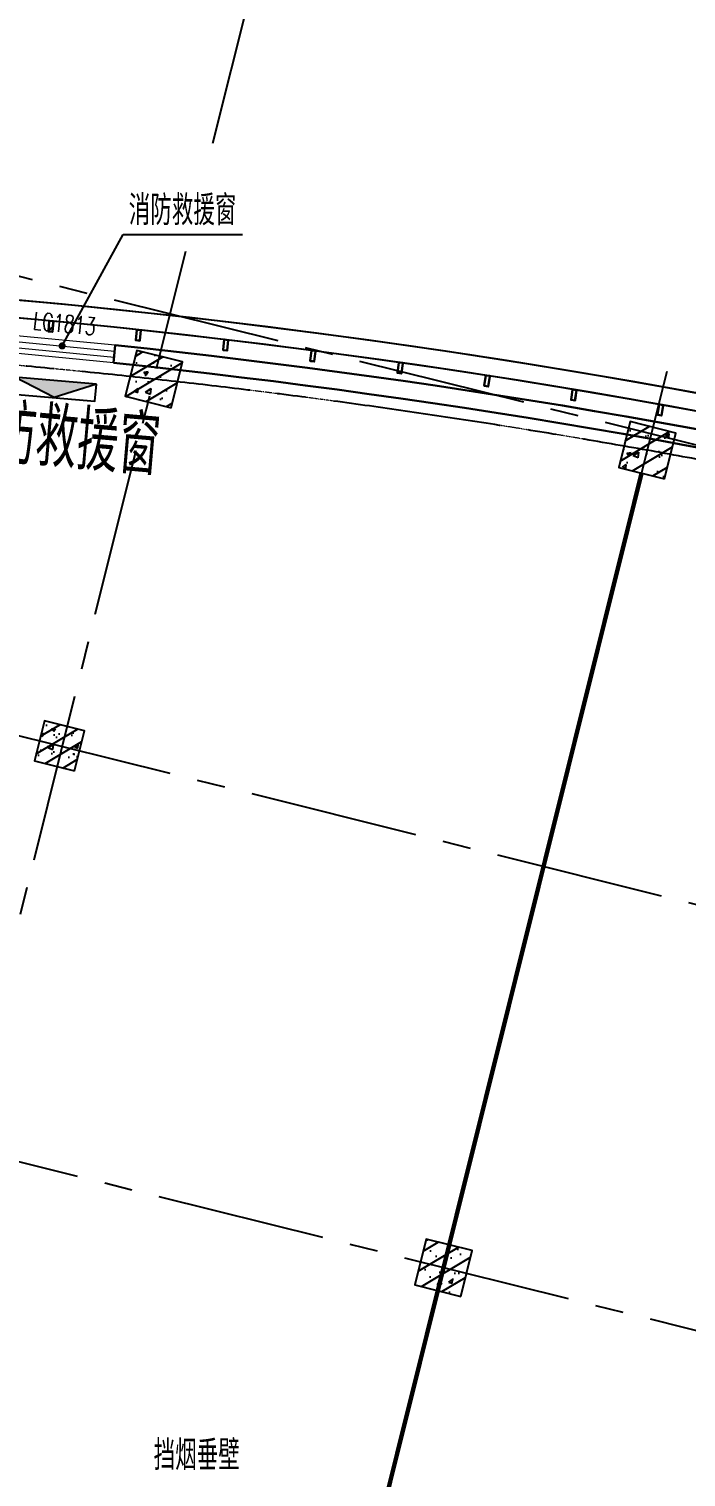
# Model space of a CAD drawing. Extents: x 138868 to 1251000, y -188972 to 132579.
# Drawn here: x 929826 to 940955, y 88438 to 112960 of the extents above; entities that cross this region are included whole.
import ezdxf
from ezdxf.enums import TextEntityAlignment as Align

# ---------------------------------------------------------------- set-up
doc = ezdxf.new("R2010")
doc.units = 0
doc.linetypes.add('CENTER2', pattern=[28.575000000000003, 19.05, -3.175, 3.175, -3.175])
doc.linetypes.add('DASHDOT', pattern=[1, 0.5, -0.25, 0, -0.25])
doc.layers.get('0').update_dxf_attribs({"color": 8})
doc.layers.get('Defpoints').update_dxf_attribs({"color": 8})
for name, color, linetype in [('#幕墙线-平面', 8, 'Continuous'), ('#文字', 8, 'Continuous'), ('#标注', 8, 'Continuous'), ('#结构边线+内凹外凸边线', 8, 'Continuous'), ('#轴线', 8, 'CENTER2'), ('COLUMN', 8, 'Continuous'), ('dim', 8, 'Continuous'), ('DIM_LEAD', 8, 'Continuous'), ('WINDOW_TEXT', 8, 'Continuous'), ('建-填充', 8, 'Continuous'), ('救援窗', 8, 'Continuous'), ('数据中心轮廓线', 8, 'Continuous')]:
    doc.layers.add(name, color=color, linetype=linetype)
for name, color, linetype, lineweight in [('A-WALL', 8, 'Continuous', 50), ('DOTE', 8, 'DASHDOT', 5), ('PUB_TEXT', 8, 'Continuous', 5), ('WALL', 8, 'Continuous', 30), ('WINDOW', 8, 'Continuous', 13)]:
    doc.layers.add(name, color=color, linetype=linetype, lineweight=lineweight)
doc.styles.add('_TCH_DIM', font='SIMPLEX', dxfattribs={"bigfont": 'GBCBIG'})
doc.styles.add('_TCH_WINDOW', font='SIMPLEX', dxfattribs={"height": 3.5, "bigfont": 'GBCBIG'})
doc.styles.add('JHZX', font='jrs.shx', dxfattribs={"width": 0.6, "bigfont": 'jhz.shx'})
doc.styles.add('图纸文字', font='txt.shx', dxfattribs={"width": 0.5, "bigfont": 'HZTXT.shx'})
doc.dimstyles.new('JZBZ-300', dxfattribs={"dimscale": 300, "dimtxt": 3, "dimasz": 1.5, "dimexe": 1, "dimexo": 1, "dimgap": 0.5, "dimtad": 1, "dimdec": 0, "dimdsep": 46, "dimtxsty": 'JHZX', "dimblk1": 'ARCHTICK', "dimblk2": 'ARCHTICK', "dimsah": 1, "dimcen": 0, "dimclrd": 1, "dimclre": 1, "dimclrt": 2, "dimadec": 1, "dimazin": 2, "dimtfac": 1, "dimtdec": 0, "dimtix": 1, "dimtmove": 0, "dimatfit": 3, "dimfxl": 1, "dimtolj": 1, "dimlwd": -1, "dimlwe": -1, "dimarcsym": 1})

# ---------------------------------------------------------------- blocks, each defined once
blk = doc.blocks.new('_FZH')
at = {"layer": '建-填充', "ltscale": 300}
h = blk.add_hatch(dxfattribs=at)
h.set_pattern_fill('钢筋混凝土', color=256, scale=0.1249999999999999, angle=-90.00000000000001)
h.set_pattern_definition([(315, (-0.5000000000000284, 0.5), (0.2209708691207961, 0.2209708691207959), []), (320, (-0.5000000000000284, 0.5), (-0.07844016872824407, -0.8965752282509413), [0.09374999999999993, -1.031249999999999]), (265, (-0.5000000000000284, 0.5), (0.9402401671250143, 0.1734391670162496), [0.07499999999999994, -0.8249999999999994]), (10.45139999999998, (-0.5065366750000067, 0.4252853999999786), (0.8617994275761914, -0.7231367271425267), [0.07967523749999997, -0.8764276399999996]), (316.1842, (-0.2500000000000284, 0.5), (-0.2068987679112728, -1.334051310782055), [0.1406249999999999, -1.546874999999999]), (6.635599999999983, (-0.2672416337500465, 0.3888290687499705), (1.217647338625552, -1.168328381935879), [0.1195128599999999, -1.314641249999999]), (261.1841999999999, (-0.2500000000000284, 0.5), (1.217648251156655, -1.168327431417034), [0.1124999999999999, -1.237499999999999]), (291, (-0.3125000000000284, 0.375), (-0.5032736133316734, -0.7461338151480765), [0.09374999999999993, -1.031249999999999]), (236, (-0.3125000000000284, 0.375), (0.9064375563085658, -0.3041441649019772), [0.07499999999999994, -0.8249999999999994]), (341.4514, (-0.3544395075000182, 0.3128222087499921), (0.4031631208874401, -1.050278285726862), [0.07967523749999997, -0.8764276399999996]), (307.5, (-0.5000000000000284, 0.5), (0.4161173172891392, -0.01519981914661343), [0, -0.8149999999999995, 0, -0.8374999999999995, 0, -0.8281249999999994]), (277.5, (-0.5000000000000284, 0.5), (0.49301463985295, -0.3288369218026856), [0, -0.4774999999999997, 0, -0.7962499999999995, 0, -0.3156249999999998]), (237.5, (-0.5000000000000284, 0.7787500000000023), (-0.02819358966797485, -0.6672780452155109), [0, -0.3124999999999999, 0, -0.9749999999999995, 0, -1.293749999999999]), (227.5, (-0.5000000000000284, 0.9037500000000023), (0.1251312279153969, -0.7289827116779823), [0, -0.4062499999999997, 0, -0.6474999999999995, 0, -0.9187499999999994])])
h.paths.add_polyline_path([(-0.5000000000000284, 0.5), (-0.5000000000000284, -0.5), (0.4999999999999716, -0.5), (0.4999999999999716, 0.5)])
at = {"layer": '#结构边线+内凹外凸边线'}
blk.add_lwpolyline([(-0.5000000000000284, -0.5), (0.4999999999999716, -0.5), (0.4999999999999716, 0.5), (-0.5000000000000284, 0.5)], close=True, dxfattribs=at)
blk = doc.blocks.new('$WINLIB2D$00000001')
for points in [[(-0.4999999999999964, 0.5000000000000142), (-0.4999999999999964, -0.4999999999999858)], [(-0.4999999999999964, 0.5000000000000142), (0.5000000000000036, 0.5000000000000142)], [(0.5000000000000036, -0.4999999999999858), (0.5000000000000036, 0.5000000000000142)], [(0.5000000000000036, 0.1666666666666714), (-0.4999999999999964, 0.1666666666666714)], [(0.5000000000000036, -0.1666666666666572), (-0.4999999999999964, -0.1666666666666572)], [(-0.4999999999999964, -0.4999999999999858), (0.5000000000000036, -0.4999999999999858)]]:
    blk.add_lwpolyline(points)
blk = doc.blocks.new('A$C6e55dde9')
at = {"layer": '救援窗'}
h = blk.add_hatch(color=256, dxfattribs=at)
edge = h.paths.add_edge_path()
edge.add_arc((-838.8111760434695, -143.3865258190199), 838.811176043564, 350.47785121665, 360.0000000000175)
edge.add_arc((838.8111760437023, -143.3865258189617), 838.8111760435627, 179.9999999999825, 189.52214878335)
edge.add_line((11.55737061565742, -282.1501033917884), (692.9326290938072, 0))
edge.add_line((692.9326290939935, 5.820766091346741e-11), (-692.9326290938072, 5.820766091346741e-11))
edge.add_line((-692.9326290939935, 0), (-11.55737061584352, -282.1501033917884))
edge = h.paths.add_edge_path()
edge.add_line((-11.55737061565742, -282.1501033917302), (9.313261273291573e-11, -286.7730516374926))
edge.add_line((2.328306436538696e-10, -286.7730516374577), (11.55737061598338, -282.1501033916953))
edge.add_arc((838.8111760437023, -143.3865258189617), 838.811176043564, 179.9999999999825, 189.52214878335, ccw=False)
edge.add_arc((-838.8111760434695, -143.3865258190199), 838.8111760435627, -9.52214878335002, 1.750777300912887e-11, ccw=False)
blk.add_lwpolyline([(692.9326290939935, 5.820766091346741e-11), (-692.9326290939935, 0), (-692.9326290937606, -286.7730516374577), (692.9326290935278, -286.7730516375159)], close=True, dxfattribs=at)
blk.add_lwpolyline([(692.9326290939935, 5.820766091346741e-11), (2.328306436538696e-10, -286.7730516374577), (-692.9326290939935, 0)], dxfattribs=at)
blk = doc.blocks.new('A$Cf5e5299f')
at = {"layer": '#标注', "ltscale": 300}
blk.add_blockref('A$C6e55dde9', (0, 0), dxfattribs=at)
at = {"layer": '#文字', "style": '图纸文字', "width": 0.7}
blk.add_text('消防救援窗', height=1000, dxfattribs=at).set_placement((-1646.082231758744, -1458.181618343457))
blk = doc.blocks.new('*U3166')
blk.add_line((-8.960830237663566e-17, -20), (0, 0))
blk.add_circle((0, -24), 4)
at = {"style": 'JHZX', "width": 0.75}
blk.add_attdef('AXES', text='', height=4, dxfattribs=at).set_placement((0, -24), align=Align.MIDDLE_CENTER)
blk = doc.blocks.new('_ARCHTICK')
at = {"color": 0, "linetype": 'ByBlock', "const_width": 0.15}
blk.add_lwpolyline([(-0.5, -0.5), (0.5, 0.5)], dxfattribs=at)
blk = doc.blocks.new('*D3321')
at = {"layer": '#标注', "ltscale": 300, "transparency": 16777216}
for p, q in [((856190.8966844945, 99692.36909648811), (854993.744198457, 101943.8854600338)), ((1008530.367629015, 79636.49725693116), (1010269.463448736, 81501.44919732175))]:
    blk.add_line(p, q, dxfattribs=at)
blk.add_arc((918301.9844985469, -17121.59754685307), 134550.0001244242, 46.99999999366509, 117.9999999999995, dxfattribs=at)
at = {"layer": 'Defpoints', "color": 0, "ltscale": 300, "transparency": 16777216}
for p in [(962846.5674255192, 109840.9271025278), (856331.73815333, 99427.48481863044), (1008325.768120972, 79417.09114646802), (918301.9844985469, -17121.59754685307)]:
    blk.add_point(p, dxfattribs=at)
at = {"layer": '#标注', "ltscale": 300, "transparency": 16777216, "xscale": 450, "yscale": 450, "zscale": 450}
for p, rotation in [((855134.5856672928, 101679.0011821761), 207.9999999999995), ((1010064.863940693, 81282.04308685866), 316.9999999936651)]:
    blk.add_blockref('_ARCHTICK', p, dxfattribs=dict(at, rotation=rotation))
at = {"layer": '#标注', "ltscale": 300, "transparency": 16777216, "insert": (935942.5994007356, 116872.1755902018), "char_height": 900, "attachment_point": 5, "rotation": 352.4999999968323, "style": 'JHZX'}
blk.add_mtext('\\A1;71°', dxfattribs=at)
blk = doc.blocks.new('*D3322')
at = {"layer": '#标注', "ltscale": 300, "transparency": 16777216}
for p, q in [((983851.1665590641, 97798.35182484554), (984520.0357641303, 98971.00437009812)), ((1008530.367629015, 79636.49725693121), (1009451.065416566, 80623.82475547062))]:
    blk.add_line(p, q, dxfattribs=at)
blk.add_arc((918301.984498547, -17121.59754685324), 133350.0001244263, 46.9999999936651, 60.29999991711377, dxfattribs=at)
at = {"layer": 'Defpoints', "color": 0, "ltscale": 300, "transparency": 16777216}
for p in [(983702.5289581575, 97537.76237072912), (1001435.684510989, 87142.54036943044), (1008325.768120972, 79417.09114646813), (918301.984498547, -17121.59754685324)]:
    blk.add_point(p, dxfattribs=at)
at = {"layer": '#标注', "ltscale": 300, "transparency": 16777216, "xscale": 450, "yscale": 450, "zscale": 450}
for p, rotation in [((984371.3981632235, 98710.41491598164), 150.2999999171138), ((1009246.465908523, 80404.41864500754), 316.9999999936651)]:
    blk.add_blockref('_ARCHTICK', p, dxfattribs=dict(at, rotation=rotation))
at = {"layer": '#标注', "ltscale": 300, "transparency": 16777216, "insert": (997696.3274677793, 90763.25235255435), "char_height": 900, "attachment_point": 5, "rotation": 323.6499999553894, "style": 'JHZX'}
blk.add_mtext('\\A1;13.3°', dxfattribs=at)
blk = doc.blocks.new('*D3323')
at = {"layer": '#标注', "ltscale": 300, "transparency": 16777216}
for p, q in [((950308.2513160052, 111248.5271582598), (950634.8458755462, 112558.4263906632)), ((983851.1665590642, 97798.35182484554), (984520.0357641302, 98971.00437009783))]:
    blk.add_line(p, q, dxfattribs=at)
blk.add_arc((918301.984498547, -17121.59754685313), 133350.0001244259, 60.29999991711373, 75.99999999999903, dxfattribs=at)
at = {"layer": 'Defpoints', "color": 0, "ltscale": 300, "transparency": 16777216}
for p in [(950235.6747473254, 110957.4384403771), (973530.7245299395, 104253.8893017246), (983702.5289581575, 97537.76237072906), (918301.984498547, -17121.59754685313)]:
    blk.add_point(p, dxfattribs=at)
at = {"layer": '#标注', "ltscale": 300, "transparency": 16777216, "xscale": 450, "yscale": 450, "zscale": 450}
for p, rotation in [((950562.2693068662, 112267.3376727804), 165.999999999999), ((984371.3981632236, 98710.41491598135), 330.2999999171137)]:
    blk.add_blockref('_ARCHTICK', p, dxfattribs=dict(at, rotation=rotation))
at = {"layer": '#标注', "ltscale": 300, "transparency": 16777216, "insert": (968155.2211414808, 107205.6212330961), "char_height": 900, "attachment_point": 5, "rotation": 338.14999995855635, "style": 'JHZX'}
blk.add_mtext('\\A1;15.7°', dxfattribs=at)
blk = doc.blocks.new('*D3324')
at = {"layer": '#标注', "ltscale": 300, "transparency": 16777216}
for p, q in [((918301.9844985479, 115178.402575583), (918301.9844985479, 116528.4025775726)), ((950308.251316005, 111248.5271582598), (950634.845875546, 112558.426390663))]:
    blk.add_line(p, q, dxfattribs=at)
blk.add_arc((918301.9844985468, -17121.59754685307), 133350.0001244257, 75.999999999999, 89.99999999999955, dxfattribs=at)
at = {"layer": 'Defpoints', "color": 0, "ltscale": 300, "transparency": 16777216}
for p in [(918301.9844985479, 114878.402575583), (939928.4105648552, 114463.0528831376), (950235.6747473251, 110957.4384403771), (918301.9844985468, -17121.59754685307)]:
    blk.add_point(p, dxfattribs=at)
at = {"layer": '#标注', "ltscale": 300, "transparency": 16777216, "xscale": 450, "yscale": 450, "zscale": 450}
for p, rotation in [((918301.9844985479, 116228.4025775727), 179.9999999999995), ((950562.2693068661, 112267.3376727802), 345.999999999999)]:
    blk.add_blockref('_ARCHTICK', p, dxfattribs=dict(at, rotation=rotation))
at = {"layer": '#标注', "ltscale": 300, "transparency": 16777216, "insert": (934626.3830628317, 115829.9595890001), "char_height": 900, "attachment_point": 5, "rotation": 352.9999999999993, "style": 'JHZX'}
blk.add_mtext('\\A1;14°', dxfattribs=at)
blk = doc.blocks.new('LZ')
at = {"layer": '#幕墙线-平面', "ltscale": 250}
for points in [[(-32.49999999988358, -9.730402962304652e-05, -0.414213562373095), (-40.00002245465294, 7.499880241084611), (-40.00051645992789, 172.4998802403279, -0.414213562373095), (-32.50053891458083, 179.9999026951264), (32.49946108506992, 180.0000973032147, -0.414213562373095), (39.99948353983928, 172.5001197580132), (39.9999775448814, 7.500119758740766, -0.4142135623730949), (32.49999999976717, 9.730400051921606e-05)], [(-32.50001796381548, 5.999902695941273, -0.4142135623730951), (-34.00002245488577, 7.499898204987403), (-34.00051645981148, 172.4998982042016, -0.4142135623730951), (-32.50052095076535, 173.9999026951555), (32.49947904876899, 174.0000973032147, -0.4142135623730951), (33.99948353983928, 172.5001017941977), (33.9999775448814, 7.500101794925286, -0.4142135623730951), (32.49998203583527, 6.000097303971415)]]:
    blk.add_lwpolyline(points, format="xyb", close=True, dxfattribs=at)

msp = doc.modelspace()

# ---------------------------------------------------------------- linework, layer by layer
at = {"layer": '#幕墙线-平面', "ltscale": 500}
msp.add_lwpolyline([(998285.7021367988, 80237.03399766423, 0.2860734634963688), (866144.3737756913, 97576.69969902467, 0.4324632496480859), (862392.3873621444, 86538.52766009257), (877125.2731387713, 58829.99946906487, 0.3897332674103929), (887336.5475836261, 55231.04394336417, -0.2739152575343032), (966866.7564053421, 44807.51845885115, 0.3893999561442285), (977654.2845651237, 45646.6890394357), (999058.200471947, 68599.57872991194, 0.4327152502695922)], format="xyb", close=True, dxfattribs=at)
msp.add_lwpolyline([(866144.3739002969, 97576.69966680114, 0.4324632496197469), (862392.3874869961, 86538.52762810932), (877125.2732638898, 58829.99943657988, 0.3897332673906265), (887336.5477104676, 55231.04391210387, -0.2124371498010051), (951317.533810321, 54318.83629549388, 0.3893999562089555), (961622.6773407378, 57617.16739056236), (977172.2098301607, 84878.39989842544, 0.4327152502067482), (973743.2372546513, 96026.01245414908, 0.2242489846275923), (866144.3739002966, 97576.69966680091)], format="xyb", dxfattribs=at)
at = {"layer": '#幕墙线-平面'}
msp.add_lwpolyline([(998095.2647136045, 80005.22893333831, 0.2860734634963688), (866268.5585628813, 97303.60971636232, 0.432463249648085), (862657.2716399438, 86679.36912903795), (877390.1574166291, 58970.84093790059, 0.3897332674103919), (887218.5090697727, 55506.8462443829, -0.2739152575343032), (967051.8826010546, 45043.58686347376, 0.3893999561442295), (977434.8784545485, 45851.28854735848), (998838.7943614612, 68804.17823793064, 0.4327152502695888), (998095.264720533, 80005.2289276463)], format="xyb", dxfattribs=at)
at = {"layer": '#幕墙线-平面', "ltscale": 300}
msp.add_lwpolyline([(866268.5586875654, 97303.60968417418, 0.432463249619747), (862657.2717648009, 86679.36909704446), (877390.1575417477, 58970.84090541583, 0.3897332673906247), (887218.5091965785, 55506.84621310746, -0.2124371498010051), (951443.3872383656, 54591.16131206322, 0.3893999562089572), (961362.0878863917, 57765.80499106646), (976911.6203758148, 85027.03749892954, 0.4327152502067479), (973611.2342718868, 95756.61458381359, 0.2242489846275924)], format="xyb", close=True, dxfattribs=at)
at = {"layer": '#轴线', "ltscale": 150}
for p, q in [((920580.617890948, 61461.40198159701), (932483.1751582739, 109199.9517297034)), ((979794.9558807854, 96270.12496457488), (929212.662036926, 108881.7072678914)), ((928731.1019916665, 59429.25805855973), (940633.659258992, 107167.8078066662)), ((977968.4455690077, 88944.3922311911), (927386.1517251479, 101555.9745345077)), ((984712.8874651897, 80048.5183661987), (925692.6984016616, 94763.9042328361))]:
    msp.add_line(p, q, dxfattribs=at)
msp.add_arc((918301.9845202272, -17121.59760284243), 124899.9999998406, 45.62366798156813, 118.9562780656252, dxfattribs=at)
at = {"layer": 'A-WALL', "const_width": 75}
msp.add_lwpolyline([(929456.8676883103, 62340.14527687139), (940202.364360662, 105437.9784517104)], dxfattribs=at)
at = {"layer": 'dim', "ltscale": 300}
for points in [[(909963.945715663, 98578.4023309304), (907511.2838960048, 108415.4915936626, 0.08546788528828636), (866144.3739002969, 97576.19505117892, 0.4324632496197455), (862392.3874869961, 86538.02301248722), (877125.2732638898, 58829.49482095783, 0.3897332673906265), (887336.5477104676, 55230.53929648176, -0.2124371498010051), (951317.533810321, 54318.33167987183, 0.3893999562089553), (961622.6773407378, 57616.66277494014), (977172.2098301607, 84877.8952828034, 0.4327152502067507), (973743.2372546513, 96025.50783852703, 0.09273048928582212), (929092.6849368347, 108415.4916114839), (926640.0230481792, 98578.40207202872)], [(909729.5600268035, 98278.40233456931), (907282.1497937301, 108094.4286339566, 0.08495546336409823), (866268.5586874872, 97303.10506851663, 0.4324632496197475), (862657.2717648002, 86678.86448142375), (877390.1575417477, 58970.3362897936, 0.3897332673906237), (887218.5091965788, 55506.3415974853, -0.212437149801005), (951443.3872383656, 54590.65669644106, 0.3893999562089543), (961362.0878863917, 57765.30037544435), (976911.6203758148, 85026.53288330755, 0.4327152502067534), (973611.234271887, 95756.10996819154, 0.09221741090204245), (929321.8190390503, 108094.4286515407), (926874.4087352243, 98278.40206838981)]]:
    msp.add_lwpolyline(points, format="xyb", close=True, dxfattribs=at)
at = {"layer": 'DIM_LEAD'}
for p, q in [((930388.6348474722, 107592.4548423191), (931424.1134789425, 109480.7944160482)), ((931424.1134789425, 109480.7944160482), (933445.1830843601, 109480.7944160482))]:
    msp.add_line(p, q, dxfattribs=at)
at = {"layer": 'DIM_LEAD', "const_width": 60}
msp.add_lwpolyline([(930374.2105376793, 107566.1501034495, 1), (930403.0591572651, 107618.7595811887, 1)], format="xyb", close=True, dxfattribs=at)
at = {"layer": 'DOTE'}
msp.add_arc((918301.9845455997, -17121.59765952924), 124899.9999994387, 46.00000001977925, 121.0000000005282, dxfattribs=at)
at = {"layer": 'WALL'}
msp.add_line((931287.560958591, 107604.2375762304), (931258.6365680224, 107305.6274175448), dxfattribs=at)
for centre, radius, start, end in [((918301.9818732643, -17121.6007085563), 125400.0000000958, 68.09633810836132, 84.05617978798189), ((918301.9818732636, -17121.6007085563), 125100.0000000961, 68.09732425716139, 84.05519364640388)]:
    msp.add_arc(centre, radius, start, end, dxfattribs=at)
at = {"layer": '数据中心轮廓线'}
msp.add_lwpolyline([(965305.915565616, 99782.76689794258, 0.07427249536410932), (929092.6849368347, 108415.4916114841), (926640.0230481795, 98578.40207202872), (909963.945715663, 98578.4023309304), (907511.2838960048, 108415.4915936626, 0.07427249553223203), (871298.0535004537, 99782.76695935108)], format="xyb", dxfattribs=at)

# ---------------------------------------------------------------- block references
at = {"layer": '#幕墙线-平面', "ltscale": 300}
for p, xscale, rotation in [((930205.9992150348, 108013.9717216337), -1, 174.5658439220602), ((931688.6235347725, 107864.0576575355), -1, 173.8865935770262), ((933169.3664554048, 107696.5777987773), -1, 173.2073432319924), ((934648.0198688004, 107511.5556834893), -1, 172.5280928869586), ((936124.3759604944, 107309.017315245), -1, 171.8488425419246), ((937598.2272388935, 107088.9911594049), -0.9999999999999998, 171.1695921968908), ((939069.3665644391, 106851.5081391165), -1, 170.4903418518568), ((940537.5871787192, 106596.601630969), -0.9999999999999998, 169.811091506823)]:
    msp.add_blockref('LZ', p, dxfattribs=dict(at, xscale=xscale, rotation=rotation))
at = {"layer": '#标注'}
ref = msp.add_blockref('*U3166', (932937.6324510658, 111023.4258804484), dxfattribs=dict(at, xscale=-300.0000000000002, yscale=300.0000000000001, zscale=300.0000000000001, rotation=166.0000000000068))
ref.add_attrib('AXES', 'A7', dxfattribs={"layer": '0', "height": 1200, "rotation": 346.0000000000068, "style": 'JHZX', "width": 0.7500000000000001}).set_placement((934679.4700993826, 118009.5551096358), align=Align.MIDDLE_CENTER)
ref = msp.add_blockref('*U3166', (941279.0096646405, 109756.9124147999), dxfattribs=dict(at, xscale=-300.0000000000002, yscale=300.0000000000001, zscale=300.0000000000001, rotation=166.0000000000068))
ref.add_attrib('AXES', 'A8', dxfattribs={"layer": '0', "height": 1200, "rotation": 346.0000000000068, "style": 'JHZX', "width": 0.7500000000000001}).set_placement((943020.8473129575, 116743.0416439873), align=Align.MIDDLE_CENTER)
at = {"layer": '#标注', "ltscale": 300, "rotation": 355.0332220025693}
msp.add_blockref('A$Cf5e5299f', (930279.0364815625, 107003.458636081), dxfattribs=at)
at = {"layer": 'COLUMN'}
for p, xscale, yscale, zscale, rotation in [((931942.4746210093, 107031.3203240897), 799.9999999999869, 799.9999999999869, 799.9999999999869, 76.0000000000087), ((940299.1330231836, 105826.0967660851), 799.9999999999869, 799.9999999999869, 799.9999999999869, 76.0000000000087), ((930342.0359810805, 100818.9898163411), 700.0000000000591, 700.0000000000591, 700.0000000000591, 75.99999999999785), ((936847.5815988784, 91982.67971460015), 799.9999999999869, 799.9999999999869, 799.9999999999869, 75.99999999999152)]:
    msp.add_blockref('_FZH', p, dxfattribs=dict(at, xscale=xscale, yscale=yscale, zscale=zscale, rotation=rotation))
at = {"layer": 'WINDOW'}
ref = msp.add_blockref('$WINLIB2D$00000001', (930377.2914153526, 107541.7034329863), dxfattribs=dict(at, xscale=-1800, yscale=299.9999999999999, zscale=1800, rotation=354.4673970504963))
ref.add_attrib('A', 'LC1813', (929886.9149876058, 107872.6574984041), dxfattribs={"layer": 'WINDOW_TEXT', "height": 297.5, "rotation": 354.4673970504963, "style": '_TCH_WINDOW', "width": 0.7058823529411765})

# ---------------------------------------------------------------- texts
at = {"layer": 'PUB_TEXT', "style": '_TCH_DIM'}
for s, p in [('消防救援窗', (931517.2043609559, 109638.2944160482)), ('挡烟垂壁', (931938.8439302479, 88554.96140522696))]:
    msp.add_text(s, height=506.3829787234042, dxfattribs=at).set_placement(p)

# ---------------------------------------------------------------- dimensions: what is measured, and where the dimension line sits
at = {"layer": '#标注', "ltscale": 300}
for base, center, p1, p2, picture, middle in [((962846.5674255192, 109840.9271025278), (918301.9844985469, -17121.59754685307), (1008325.768120972, 79417.09114646801), (856331.73815333, 99427.48481863044), '*D3321', (935942.5994007356, 116872.1755902018)), ((939928.4105648552, 114463.0528831376), (918301.9844985469, -17121.59754685307), (950235.6747473252, 110957.4384403771), (918301.9844985479, 114878.402575583), '*D3324', (934626.3830628317, 115829.9595890001)), ((973530.7245299395, 104253.8893017246), (918301.9844985469, -17121.59754685307), (983702.5289581574, 97537.76237072906), (950235.6747473252, 110957.4384403771), '*D3323', (968155.2211414808, 107205.6212330961)), ((1001435.684510989, 87142.54036943044), (918301.9844985469, -17121.59754685318), (1008325.768120972, 79417.09114646801), (983702.5289581574, 97537.76237072906), '*D3322', (997696.3274677792, 90763.25235255435))]:
    dim = msp.add_angular_dim_3p(base=base, center=center, p1=p1, p2=p2, dimstyle='JZBZ-300', override={"dimclrd": 256, "dimclre": 256, "dimclrt": 256}, dxfattribs=at)
    dim.commit()
    dim.dimension.update_dxf_attribs({"geometry": picture, "text_midpoint": middle})

doc.saveas('drawing.dxf')
